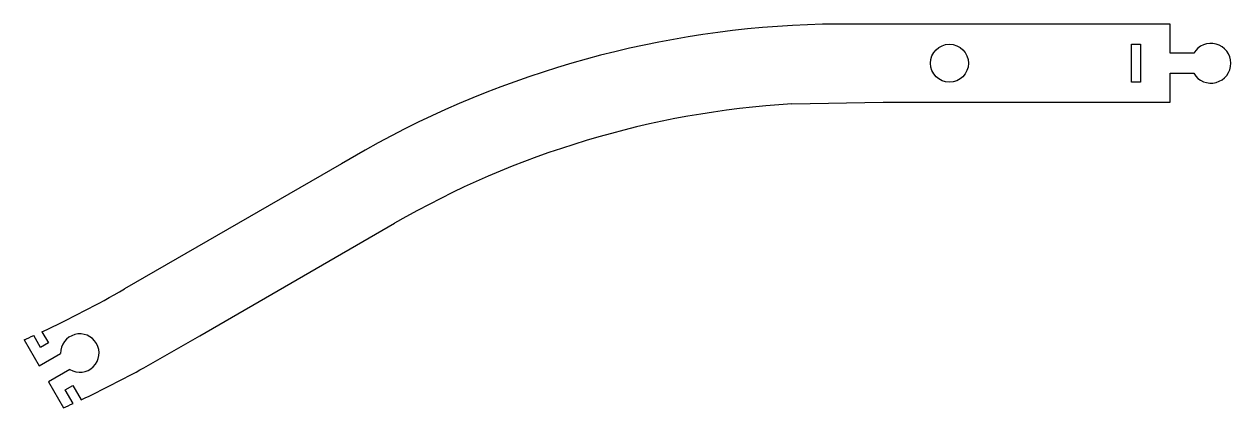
# Model space of a CAD drawing. Header units: millimetres. Extents: x -125 to 125, y -40 to 40.
import ezdxf

# ---------------------------------------------------------------- set-up
doc = ezdxf.new("R2010")
doc.units = ezdxf.units.MM
doc.layers.get('0').update_dxf_attribs({"linetype": 'CONTINUOUS'})

msp = doc.modelspace()

# ---------------------------------------------------------------- linework, layer by layer
for p, q in [((48.32, 39.61), (40.23, 39.58)), ((111.98, 39.61), (48.32, 39.61)), ((111.98, 33.61), (111.98, 39.61)), ((103.98, 27.61), (103.98, 35.46)), ((103.98, 35.46), (105.83, 35.46)), ((105.83, 35.46), (105.83, 27.61)), ((116.86, 33.61), (111.98, 33.61)), ((105.83, 27.61), (103.98, 27.61)), ((111.98, 23.46), (111.98, 29.46)), ((111.98, 29.46), (116.86, 29.46)), ((33.91, 23.15), (52.74, 23.46)), ((52.74, 23.46), (111.98, 23.46)), ((-54.18, 13.6), (-59.07, 10.79)), ((-59.07, 10.79), (-103.85, -15.08)), ((-88.31, -24.75), (-48.1, -1.52)), ((-48.1, -1.52), (-48.1, -1.52)), ((-121.16, -27.13), (-122.57, -24.69)), ((-120.88, -23.91), (-119.55, -26.21)), ((-99.86, -31.36), (-88.31, -24.75)), ((-124.55, -25.57), (-121.44, -30.94)), ((-119.55, -26.21), (-121.16, -27.13)), ((-121.44, -30.94), (-117.01, -28.38)), ((-115.08, -31.71), (-119.52, -34.27)), ((-119.52, -34.27), (-116.42, -39.63)), ((-116.08, -35.92), (-114.48, -35)), ((-114.45, -38.73), (-116.08, -35.92)), ((-114.48, -35), (-112.77, -37.95))]:
    msp.add_line(p, q)
msp.add_circle((66.43, 31.53), 3.92)
for centre, radius, start, end in [((45.29, -163.33), 202.98, 91.4296, 119.3453), ((120.41, 31.53), 4.11, -149.6459, 149.6459), ((45.29, -163.33), 186.83, 93.4924, 119.9934), ((-209.81, 168.33), 211.82, 294.8241, 300.0164), ((-209.81, 168.33), 211.82, 293.7366, 294.3214), ((-113.05, -28.31), 3.96, -120.8672, 180.8999), ((-209.81, 168.33), 227.97, 295.1928, 298.8372), ((-209.81, 168.33), 227.97, 294.1831, 294.726)]:
    msp.add_arc(centre, radius, start, end)

doc.saveas('drawing.dxf')
